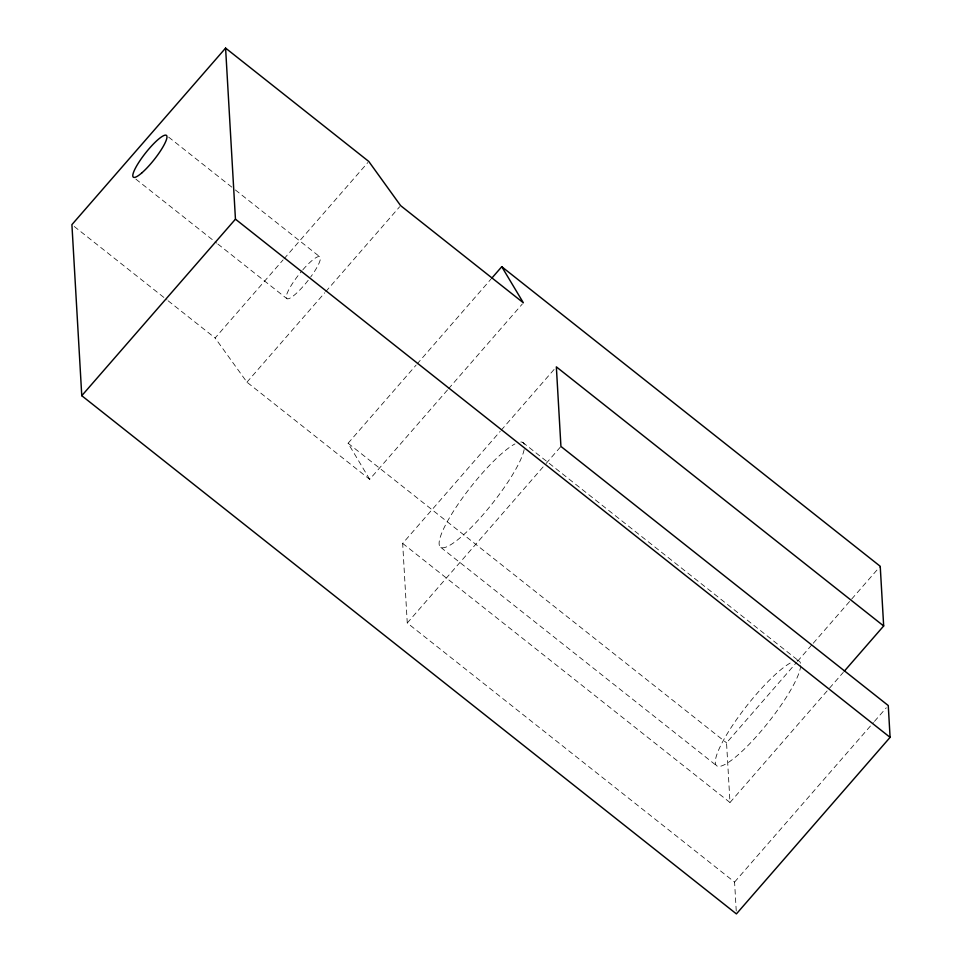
<?xml version="1.0" encoding="UTF-8"?>
<svg xmlns="http://www.w3.org/2000/svg" width="962" height="962" viewBox="0 0 962 962"><rect width="100%" height="100%" fill="white"/><g stroke="black" fill="none" stroke-linecap="round" stroke-linejoin="round"><path stroke-width="0.72" stroke-dasharray="4.81 3.61" d="M447.51 389.935L369.685 479.341L246.945 382.179L215.115 337.987L283.081 259.908M284.067 258.778L367.809 162.59M246.945 382.179L324.771 292.773M325.757 291.642L399.639 206.77M369.685 479.341L348.088 443.254L416.053 365.163M417.039 364.033L490.933 279.16M448.496 388.804L522.378 303.932M736.243 911.002L734.583 882.07L407.263 622.979L402.669 543.41L500.192 431.373M501.178 430.242L554.377 369.131M407.263 622.979L545.177 464.55M546.163 463.419L560.93 446.44M402.669 543.41L729.99 802.512L726.55 742.832L796.5 662.481M797.474 661.351L812.253 644.384M813.239 643.253L850.673 600.252M851.659 599.11L880.23 566.293M729.99 802.512L843.277 672.366M734.583 882.07L873.484 722.51M874.47 721.38L886.291 707.804M168.615 137.109L234.199 189.021M235.365 189.959L319.697 256.71M522.739 442.412L798.917 661.026M135.858 179.124L216.678 243.085M217.845 244.023L286.953 298.713M74.254 226.491L166.979 299.891M168.158 300.829L215.115 337.987M348.088 443.254L726.55 742.832M440.861 547.438L717.039 766.053M524.146 449.603A66.631 13.588 -51.6 0 1 465.824 532.72A66.631 13.588 -51.6 0 1 447.462 521.32A66.631 13.588 -51.6 0 1 514.971 443.915M520.803 442.003A66.631 13.588 -51.6 0 1 524.23 444.348M800.673 665.608A66.631 13.588 -51.6 0 1 744.816 748.652A66.631 13.588 -51.6 0 1 722.775 741.522A66.631 13.588 -51.6 0 1 791.149 662.529M796.981 660.617A66.631 13.588 -51.6 0 1 800.673 664.501M302.862 269.757A26.647 5.435 -51.6 0 1 319.937 256.866A26.647 5.435 -51.6 0 1 310.69 276.996M308.189 280.315A26.647 5.435 -51.6 0 1 286.532 298.328A26.647 5.435 -51.6 0 1 301.984 270.791"/><path stroke-width="1.44" d="M491.907 278.03L501.767 266.714L523.364 302.802L400.625 205.64L368.783 161.46L225.589 48.1L71.909 224.639L81.77 395.707L736.411 913.9L890.091 737.361L888.263 705.543L560.93 446.44L556.349 366.871L883.669 625.973L844.263 671.236M81.77 395.707L235.45 219.168L225.589 48.1M501.767 266.714L880.23 566.293L883.669 625.973M235.45 219.168L890.091 737.361M141.751 172.956A26.647 5.435 -51.6 0 0 166.967 136.64A26.647 5.435 -51.6 0 0 140.957 159.175A26.647 5.435 -51.6 0 0 141.751 172.956"/></g></svg>
